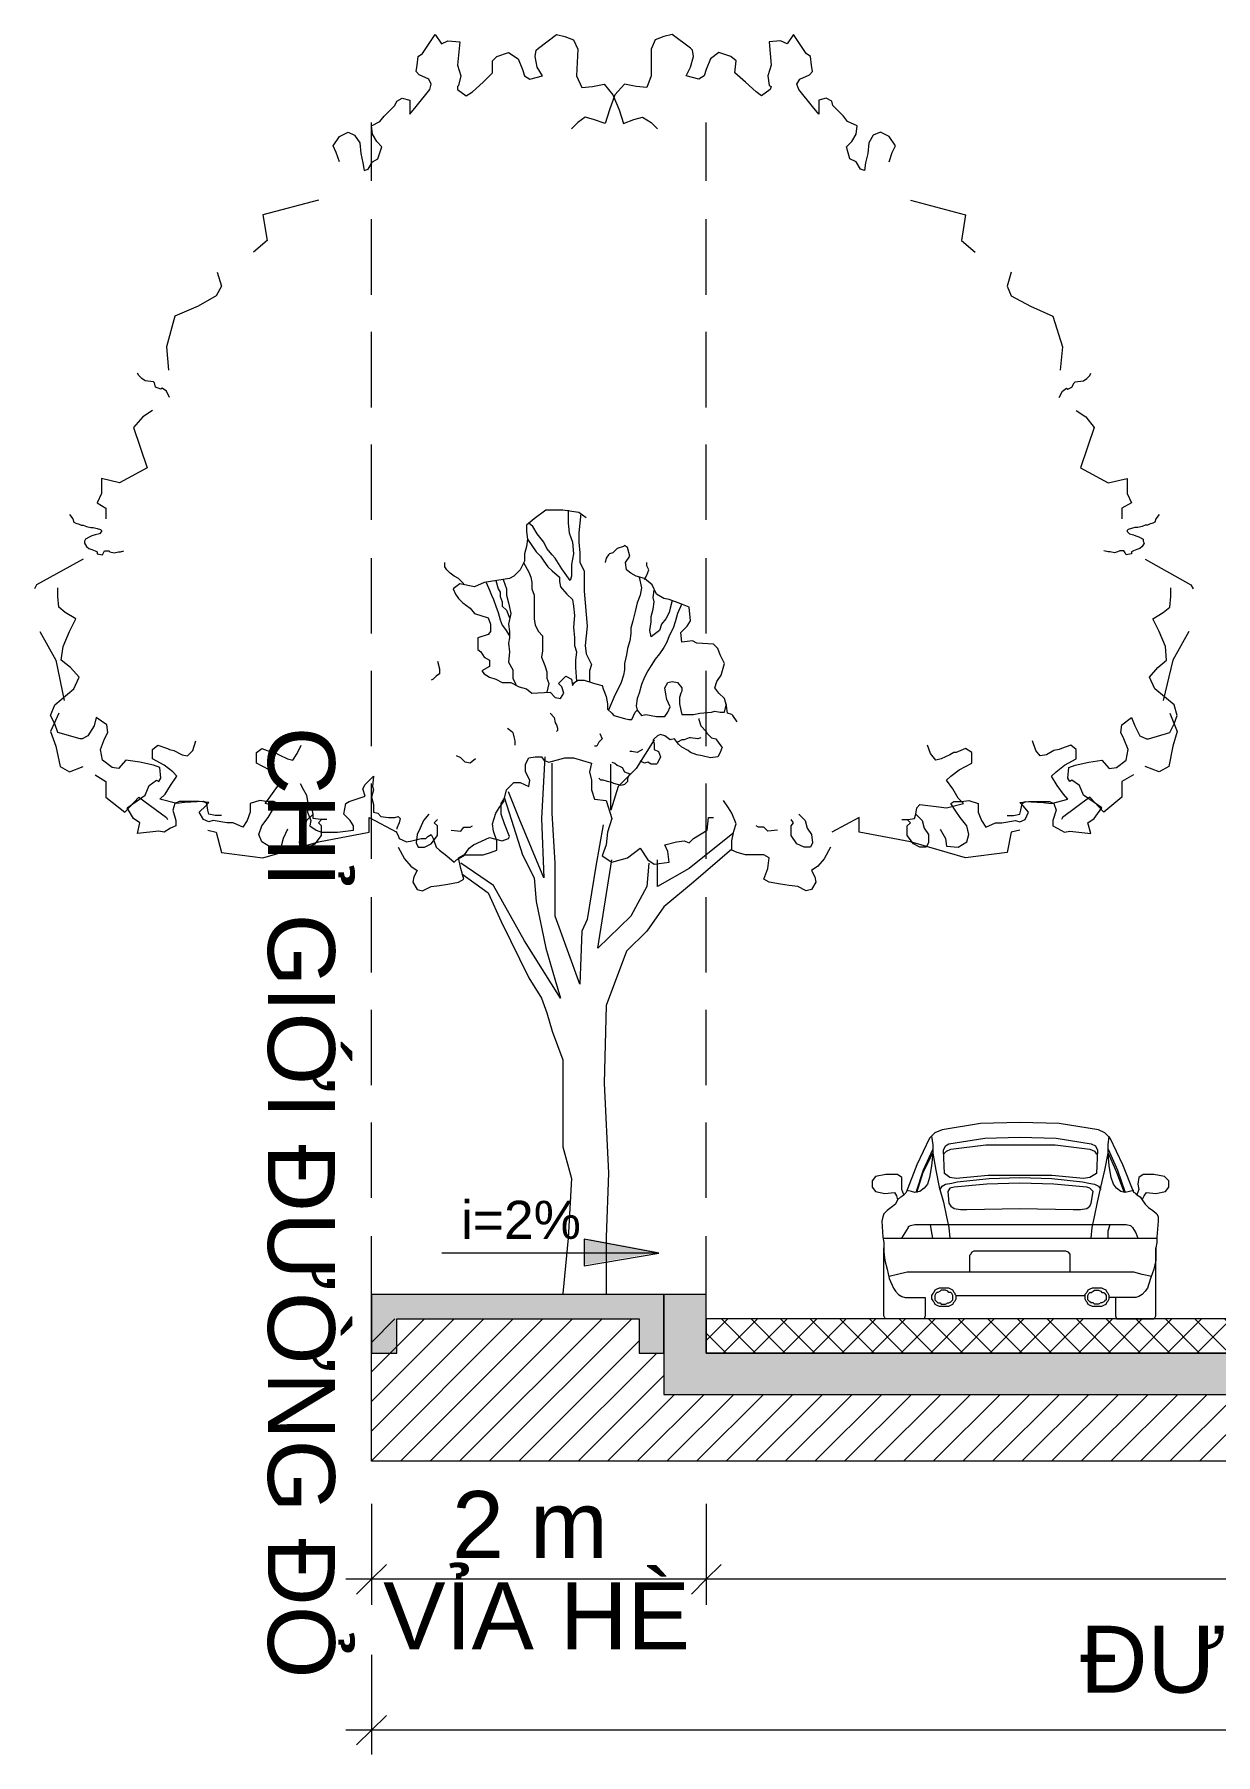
# Model space of a CAD drawing. Header units: millimetres. Extents: x 583747 to 596192, y 2304962 to 2309584.
# Drawn here: x 595630.21 to 595637.26, y 2307044.19 to 2307054.46 of the extents above; entities that cross this region are included whole.
import ezdxf

# ---------------------------------------------------------------- set-up
doc = ezdxf.new("R2010")
doc.units = ezdxf.units.MM
doc.layers.add('CPG_LU_VILLAS', color=7, linetype='Continuous', lineweight=5, true_color=0xff9d61)
doc.layers.add('PDF_Geometry', color=7, linetype='Continuous', true_color=0xeeefee)
doc.layers.add('PDF_Solid Fills', color=7, linetype='Continuous', true_color=0xffffff)
doc.layers.add('PDF_Text', color=7, linetype='Continuous')
doc.layers.add('xref.Luoi tang 1$0$KT-Kich thuoc', color=159, linetype='Continuous', lineweight=18)
doc.styles.add('PDF Arial', font='arial.ttf')

# ---------------------------------------------------------------- blocks, each defined once
blk = doc.blocks.new('1111111111111')
at = {"layer": 'PDF_Geometry', "color": 7, "lineweight": 9}
for points in [[(587221.034, 2313305.265), (587221.014, 2313305.322), (587220.995, 2313305.36), (587221.034, 2313305.417), (587221.084, 2313305.443), (587221.122, 2313305.424), (587221.154, 2313305.379), (587221.161, 2313305.316), (587221.173, 2313305.259), (587221.18, 2313305.214), (587221.205, 2313305.221), (587221.23, 2313305.265), (587221.262, 2313305.284), (587221.287, 2313305.354), (587221.256, 2313305.386), (587221.23, 2313305.43), (587221.224, 2313305.481), (587221.275, 2313305.506), (587221.3, 2313305.538), (587221.364, 2313305.602), (587221.376, 2313305.627), (587221.408, 2313305.646), (587221.453, 2313305.633), (587221.453, 2313305.583), (587221.453, 2313305.551), (587221.491, 2313305.595), (587221.573, 2313305.697), (587221.58, 2313305.729), (587221.567, 2313305.76), (587221.51, 2313305.786), (587221.491, 2313305.805), (587221.497, 2313305.843), (587221.503, 2313305.894), (587221.529, 2313305.913), (587221.605, 2313306.027), (587221.643, 2313305.97), (587221.681, 2313305.989), (587221.751, 2313305.983), (587221.738, 2313305.843), (587221.757, 2313305.779), (587221.745, 2313305.722), (587221.738, 2313305.716), (587221.738, 2313305.697), (587221.789, 2313305.659), (587221.827, 2313305.684), (587221.891, 2313305.741), (587221.948, 2313305.798), (587221.948, 2313305.868), (587221.973, 2313305.894), (587222.043, 2313305.919), (587222.1, 2313305.881), (587222.126, 2313305.817), (587222.138, 2313305.779), (587222.17, 2313305.76), (587222.246, 2313305.779), (587222.214, 2313305.83), (587222.202, 2313305.894), (587222.208, 2313305.932), (587222.221, 2313305.944), (587222.329, 2313306.027), (587222.38, 2313306.014), (587222.43, 2313305.995), (587222.456, 2313305.938), (587222.449, 2313305.779), (587222.481, 2313305.709), (587222.545, 2313305.716), (587222.614, 2313305.729), (587222.665, 2313305.665), (587222.703, 2313305.576), (587222.729, 2313305.494), (587222.792, 2313305.519), (587222.843, 2313305.532), (587222.894, 2313305.5), (587222.932, 2313305.462)], [(587224.316, 2313305.265), (587224.335, 2313305.322), (587224.354, 2313305.36), (587224.316, 2313305.417), (587224.265, 2313305.443), (587224.221, 2313305.424), (587224.195, 2313305.379), (587224.189, 2313305.316), (587224.176, 2313305.259), (587224.17, 2313305.214), (587224.145, 2313305.221), (587224.119, 2313305.265), (587224.081, 2313305.284), (587224.062, 2313305.354), (587224.094, 2313305.386), (587224.119, 2313305.43), (587224.126, 2313305.481), (587224.068, 2313305.506), (587224.043, 2313305.538), (587223.98, 2313305.602), (587223.973, 2313305.627), (587223.941, 2313305.646), (587223.897, 2313305.633), (587223.897, 2313305.583), (587223.897, 2313305.551), (587223.859, 2313305.595), (587223.776, 2313305.697), (587223.764, 2313305.729), (587223.783, 2313305.76), (587223.84, 2313305.786), (587223.859, 2313305.805), (587223.853, 2313305.843), (587223.846, 2313305.894), (587223.821, 2313305.913), (587223.745, 2313306.027), (587223.707, 2313305.97), (587223.668, 2313305.989), (587223.599, 2313305.983), (587223.611, 2313305.843), (587223.592, 2313305.779), (587223.599, 2313305.722), (587223.611, 2313305.716), (587223.605, 2313305.697), (587223.554, 2313305.659), (587223.522, 2313305.684), (587223.459, 2313305.741), (587223.395, 2313305.798), (587223.402, 2313305.868), (587223.37, 2313305.894), (587223.3, 2313305.919), (587223.249, 2313305.881), (587223.224, 2313305.817), (587223.211, 2313305.779), (587223.18, 2313305.76), (587223.103, 2313305.779), (587223.129, 2313305.83), (587223.148, 2313305.894), (587223.141, 2313305.932), (587223.129, 2313305.944), (587223.021, 2313306.027), (587222.97, 2313306.014), (587222.919, 2313305.995), (587222.894, 2313305.938), (587222.894, 2313305.779), (587222.868, 2313305.709), (587222.805, 2313305.716), (587222.735, 2313305.729), (587222.678, 2313305.665), (587222.646, 2313305.576), (587222.621, 2313305.494), (587222.551, 2313305.519), (587222.5, 2313305.532), (587222.456, 2313305.5), (587222.418, 2313305.462)], [(587220.907, 2313305.036), (587220.576, 2313304.948), (587220.602, 2313304.795), (587220.519, 2313304.725)], [(587224.443, 2313305.036), (587224.773, 2313304.948), (587224.748, 2313304.795), (587224.83, 2313304.725)], [(587220.303, 2313304.605), (587220.329, 2313304.522), (587220.297, 2313304.465), (587220.189, 2313304.402), (587220.049, 2313304.344), (587219.999, 2313304.16), (587220.011, 2313304.021)], [(587225.046, 2313304.605), (587225.021, 2313304.522), (587225.046, 2313304.465), (587225.161, 2313304.402), (587225.294, 2313304.344), (587225.351, 2313304.16), (587225.338, 2313304.021)], [(587220.018, 2313303.856), (587219.999, 2313303.894), (587219.973, 2313303.913), (587219.967, 2313303.906), (587219.935, 2313303.919), (587219.929, 2313303.944), (587219.922, 2313303.951), (587219.872, 2313303.957), (587219.853, 2313303.97), (587219.84, 2313303.983), (587219.834, 2313303.989), (587219.827, 2313304.002)], [(587225.332, 2313303.856), (587225.351, 2313303.894), (587225.376, 2313303.913), (587225.383, 2313303.906), (587225.408, 2313303.919), (587225.421, 2313303.944), (587225.427, 2313303.951), (587225.478, 2313303.957), (587225.497, 2313303.97), (587225.51, 2313303.983), (587225.516, 2313303.989), (587225.522, 2313304.002)], [(587219.916, 2313303.779), (587219.859, 2313303.741), (587219.802, 2313303.678), (587219.884, 2313303.436), (587219.719, 2313303.348), (587219.611, 2313303.373), (587219.611, 2313303.284), (587219.586, 2313303.227), (587219.637, 2313303.195), (587219.637, 2313303.132)], [(587225.434, 2313303.779), (587225.491, 2313303.741), (587225.541, 2313303.678), (587225.459, 2313303.436), (587225.624, 2313303.348), (587225.738, 2313303.373), (587225.738, 2313303.284), (587225.764, 2313303.227), (587225.707, 2313303.195), (587225.707, 2313303.132)], [(587222.507, 2313303.138), (587222.462, 2313303.17), (587222.367, 2313303.183), (587222.265, 2313303.183), (587222.195, 2313303.132), (587222.151, 2313303.094), (587222.151, 2313303.056), (587222.157, 2313303.011), (587222.151, 2313302.967), (587222.138, 2313302.922), (587222.138, 2313302.878), (587222.113, 2313302.827), (587222.075, 2313302.789), (587222.049, 2313302.776), (587221.897, 2313302.751), (587221.84, 2313302.725), (587221.751, 2313302.744), (587221.713, 2313302.713), (587221.726, 2313302.681), (587221.745, 2313302.656), (587221.77, 2313302.63), (587221.814, 2313302.598), (587221.84, 2313302.567), (587221.922, 2313302.541), (587221.935, 2313302.503), (587221.935, 2313302.459), (587221.922, 2313302.44), (587221.859, 2313302.421), (587221.859, 2313302.389), (587221.859, 2313302.351), (587221.878, 2313302.338), (587221.897, 2313302.306), (587221.929, 2313302.287), (587221.929, 2313302.249), (587221.884, 2313302.224), (587221.897, 2313302.205), (587221.929, 2313302.186), (587221.967, 2313302.173), (587222.005, 2313302.154), (587222.056, 2313302.154), (587222.107, 2313302.129), (587222.151, 2313302.116), (587222.183, 2313302.09), (587222.291, 2313302.097), (587222.322, 2313302.065), (587222.354, 2313302.059), (587222.373, 2313302.09), (587222.361, 2313302.129), (587222.341, 2313302.148), (587222.386, 2313302.192), (587222.418, 2313302.173), (587222.424, 2313302.135), (587222.437, 2313302.154), (587222.456, 2313302.167), (587222.494, 2313302.167), (587222.538, 2313302.154), (587222.557, 2313302.148), (587222.602, 2313302.135), (587222.608, 2313302.116), (587222.627, 2313302.071), (587222.634, 2313302.027), (587222.634, 2313301.995), (587222.659, 2313301.97), (587222.672, 2313301.957), (587222.735, 2313301.938), (587222.761, 2313301.932), (587222.78, 2313301.932), (587222.799, 2313301.976), (587222.811, 2313301.989), (587222.837, 2313301.957), (587222.862, 2313301.963), (587222.926, 2313301.951), (587222.951, 2313301.951), (587222.976, 2313301.951), (587222.995, 2313301.976), (587223.008, 2313302.008), (587222.989, 2313302.052), (587222.983, 2313302.084), (587222.976, 2313302.122), (587222.995, 2313302.154), (587223.021, 2313302.16), (587223.053, 2313302.154), (587223.078, 2313302.122), (587223.078, 2313302.103), (587223.072, 2313302.09), (587223.065, 2313302.065), (587223.065, 2313302.059), (587223.065, 2313302.027), (587223.072, 2313301.989), (587223.078, 2313301.963), (587223.116, 2313301.963), (587223.148, 2313301.963), (587223.186, 2313301.97), (587223.256, 2313301.976), (587223.275, 2313301.983), (587223.307, 2313301.976), (587223.332, 2313301.976), (587223.345, 2313302.027)], [(587222.399, 2313303.183), (587222.399, 2313303.106), (587222.405, 2313303.049), (587222.424, 2313302.992), (587222.43, 2313302.922), (587222.418, 2313302.859), (587222.418, 2313302.789), (587222.411, 2313302.763), (587222.361, 2313302.833), (587222.322, 2313302.897), (587222.303, 2313302.916), (587222.272, 2313302.954), (587222.253, 2313302.992), (587222.214, 2313303.043), (587222.189, 2313303.087), (587222.164, 2313303.106)], [(587219.421, 2313303.157), (587219.44, 2313303.132), (587219.446, 2313303.113), (587219.459, 2313303.106), (587219.478, 2313303.1), (587219.491, 2313303.094), (587219.503, 2313303.094), (587219.522, 2313303.087), (587219.548, 2313303.081), (587219.561, 2313303.081), (587219.586, 2313303.075), (587219.605, 2313303.068), (587219.611, 2313303.062), (587219.611, 2313303.056), (587219.599, 2313303.043), (587219.573, 2313303.036), (587219.554, 2313303.03), (587219.541, 2313303.024), (587219.516, 2313303.011), (587219.51, 2313302.998), (587219.51, 2313302.986), (587219.522, 2313302.967), (587219.535, 2313302.954), (587219.554, 2313302.948), (587219.573, 2313302.941), (587219.586, 2313302.935), (587219.586, 2313302.922), (587219.618, 2313302.916), (587219.624, 2313302.929), (587219.63, 2313302.941), (587219.656, 2313302.941), (587219.662, 2313302.935), (587219.687, 2313302.929), (587219.713, 2313302.935), (587219.726, 2313302.935), (587219.745, 2313302.941)], [(587222.475, 2313303.163), (587222.462, 2313303.049), (587222.462, 2313302.992), (587222.468, 2313302.929), (587222.468, 2313302.871), (587222.494, 2313302.821), (587222.494, 2313302.77), (587222.494, 2313302.7), (587222.5, 2313302.63), (587222.507, 2313302.56), (587222.513, 2313302.49), (587222.507, 2313302.433), (587222.5, 2313302.376), (587222.507, 2313302.325), (587222.538, 2313302.262), (587222.526, 2313302.224), (587222.526, 2313302.186), (587222.526, 2313302.16)], [(587225.929, 2313303.157), (587225.91, 2313303.132), (587225.903, 2313303.113), (587225.891, 2313303.106), (587225.872, 2313303.1), (587225.859, 2313303.094), (587225.846, 2313303.094), (587225.827, 2313303.087), (587225.802, 2313303.081), (587225.783, 2313303.081), (587225.764, 2313303.075), (587225.745, 2313303.068), (587225.738, 2313303.062), (587225.738, 2313303.056), (587225.751, 2313303.043), (587225.776, 2313303.036), (587225.789, 2313303.03), (587225.808, 2313303.024), (587225.834, 2313303.011), (587225.834, 2313302.998), (587225.84, 2313302.986), (587225.827, 2313302.967), (587225.814, 2313302.954), (587225.795, 2313302.948), (587225.776, 2313302.941), (587225.764, 2313302.935), (587225.764, 2313302.922), (587225.732, 2313302.916), (587225.726, 2313302.929), (587225.719, 2313302.941), (587225.694, 2313302.941), (587225.681, 2313302.935), (587225.662, 2313302.929), (587225.637, 2313302.935), (587225.624, 2313302.935), (587225.599, 2313302.941)], [(587222.157, 2313303.011), (587222.183, 2313302.973), (587222.208, 2313302.935), (587222.234, 2313302.909), (587222.253, 2313302.878), (587222.278, 2313302.846), (587222.303, 2313302.821), (587222.348, 2313302.783), (587222.348, 2313302.757), (587222.354, 2313302.725), (587222.392, 2313302.681), (587222.424, 2313302.649), (587222.43, 2313302.611), (587222.437, 2313302.554), (587222.43, 2313302.484), (587222.437, 2313302.421), (587222.437, 2313302.376), (587222.449, 2313302.338), (587222.443, 2313302.287), (587222.443, 2313302.243), (587222.449, 2313302.16)], [(587223.408, 2313301.919), (587223.383, 2313301.957), (587223.376, 2313301.963), (587223.351, 2313301.97), (587223.345, 2313302.014), (587223.332, 2313302.059), (587223.3, 2313302.09), (587223.275, 2313302.122), (587223.287, 2313302.16), (587223.313, 2313302.198), (587223.332, 2313302.268), (587223.307, 2313302.319), (587223.294, 2313302.357), (587223.268, 2313302.383), (587223.167, 2313302.389), (587223.141, 2313302.402), (587223.078, 2313302.395), (587223.072, 2313302.452), (587223.11, 2313302.49), (587223.129, 2313302.522), (587223.122, 2313302.605), (587223.072, 2313302.624), (587223.002, 2313302.649), (587222.97, 2313302.656), (587222.926, 2313302.681), (587222.9, 2313302.738), (587222.856, 2313302.776), (587222.805, 2313302.789), (587222.773, 2313302.808), (587222.748, 2313302.827), (587222.741, 2313302.871), (587222.767, 2313302.909), (587222.754, 2313302.96), (587222.735, 2313302.973), (587222.729, 2313302.967), (587222.691, 2313302.954), (587222.665, 2313302.929), (587222.646, 2313302.922), (587222.64, 2313302.916), (587222.627, 2313302.897), (587222.621, 2313302.871)], [(587219.503, 2313302.89), (587219.224, 2313302.738), (587219.211, 2313302.713)], [(587221.776, 2313302.744), (587221.745, 2313302.776), (587221.719, 2313302.789), (587221.694, 2313302.808), (587221.675, 2313302.827), (587221.662, 2313302.846), (587221.662, 2313302.859), (587221.662, 2313302.871)], [(587222.132, 2313302.871), (587222.164, 2313302.814), (587222.176, 2313302.783), (587222.183, 2313302.751), (587222.183, 2313302.713), (587222.195, 2313302.675), (587222.195, 2313302.636), (587222.195, 2313302.605), (587222.195, 2313302.567), (587222.195, 2313302.535), (587222.202, 2313302.497), (587222.221, 2313302.459), (587222.246, 2313302.433), (587222.246, 2313302.395), (587222.246, 2313302.344), (587222.24, 2313302.306), (587222.259, 2313302.256), (587222.272, 2313302.217), (587222.272, 2313302.179), (587222.284, 2313302.148), (587222.272, 2313302.097)], [(587222.856, 2313302.77), (587222.868, 2313302.795), (587222.881, 2313302.827), (587222.868, 2313302.852), (587222.868, 2313302.871)], [(587225.846, 2313302.89), (587226.119, 2313302.738), (587226.132, 2313302.713)], [(587221.967, 2313302.763), (587221.98, 2313302.713), (587221.992, 2313302.694), (587221.992, 2313302.668), (587222.005, 2313302.636), (587222.005, 2313302.611), (587222.03, 2313302.586), (587222.049, 2313302.541)], [(587222.011, 2313302.77), (587222.03, 2313302.713), (587222.03, 2313302.675), (587222.043, 2313302.63), (587222.056, 2313302.567), (587222.043, 2313302.503), (587222.049, 2313302.459), (587222.049, 2313302.421), (587222.043, 2313302.389), (587222.049, 2313302.338), (587222.043, 2313302.275), (587222.068, 2313302.23), (587222.068, 2313302.179), (587222.087, 2313302.141)], [(587222.824, 2313302.783), (587222.837, 2313302.719), (587222.83, 2313302.675), (587222.811, 2313302.63), (587222.799, 2313302.579), (587222.786, 2313302.522), (587222.773, 2313302.478), (587222.773, 2313302.446), (587222.767, 2313302.402), (587222.754, 2313302.357), (587222.748, 2313302.319), (587222.735, 2313302.268), (587222.735, 2313302.23), (587222.729, 2313302.198), (587222.716, 2313302.154), (587222.697, 2313302.116), (587222.678, 2313302.078), (587222.64, 2313301.989)], [(587220.722, 2313301.278), (587220.697, 2313301.221), (587220.684, 2313301.176), (587220.621, 2313301.17), (587220.57, 2313301.202), (587220.551, 2313301.246), (587220.57, 2313301.297), (587220.608, 2313301.348), (587220.634, 2313301.392), (587220.665, 2313301.43), (587220.64, 2313301.443), (587220.595, 2313301.443), (587220.557, 2313301.449), (587220.5, 2313301.43), (587220.5, 2313301.379), (587220.481, 2313301.329), (587220.456, 2313301.29), (587220.399, 2313301.316), (587220.361, 2313301.316), (587220.278, 2313301.329), (587220.253, 2313301.322), (587220.221, 2313301.335), (587220.195, 2313301.379), (587220.234, 2313301.417), (587220.253, 2313301.436), (587220.195, 2313301.443), (587220.075, 2313301.443), (587220.049, 2313301.43), (587220.037, 2313301.392), (587220.056, 2313301.329), (587220.056, 2313301.297), (587220.024, 2313301.284), (587219.986, 2313301.259), (587219.954, 2313301.265), (587219.827, 2313301.252), (587219.84, 2313301.316), (587219.802, 2313301.341), (587219.764, 2313301.405), (587219.872, 2313301.481), (587219.897, 2313301.538), (587219.941, 2313301.57), (587219.954, 2313301.563), (587219.967, 2313301.583), (587219.961, 2313301.646), (587219.922, 2313301.659), (587219.84, 2313301.678), (587219.757, 2313301.69), (587219.713, 2313301.64), (587219.675, 2313301.646), (587219.618, 2313301.69), (587219.605, 2313301.754), (587219.63, 2313301.817), (587219.649, 2313301.856), (587219.643, 2313301.9), (587219.58, 2313301.944), (587219.567, 2313301.894), (587219.529, 2313301.836), (587219.497, 2313301.817), (587219.484, 2313301.817), (587219.351, 2313301.856), (587219.332, 2313301.906), (587219.307, 2313301.957), (587219.332, 2313302.021), (587219.446, 2313302.116), (587219.478, 2313302.186), (587219.427, 2313302.243), (587219.37, 2313302.287), (587219.383, 2313302.37), (587219.421, 2313302.459), (587219.459, 2313302.535), (587219.395, 2313302.573), (587219.357, 2313302.605), (587219.351, 2313302.668), (587219.351, 2313302.719)], [(587221.91, 2313302.751), (587221.929, 2313302.706), (587221.941, 2313302.675), (587221.954, 2313302.649), (587221.967, 2313302.611), (587221.98, 2313302.573), (587221.992, 2313302.529), (587222.005, 2313302.497), (587222.024, 2313302.471), (587222.049, 2313302.433)], [(587223.021, 2313302.643), (587223.008, 2313302.598), (587223.002, 2313302.573), (587222.983, 2313302.535), (587222.957, 2313302.503), (587222.945, 2313302.465), (587222.913, 2313302.44), (587222.894, 2313302.427), (587222.887, 2313302.465), (587222.894, 2313302.516), (587222.894, 2313302.548), (587222.907, 2313302.592), (587222.913, 2313302.636), (587222.907, 2313302.662), (587222.913, 2313302.706)], [(587224.621, 2313301.278), (587224.653, 2313301.221), (587224.659, 2313301.176), (587224.729, 2313301.17), (587224.78, 2313301.202), (587224.792, 2313301.246), (587224.78, 2313301.297), (587224.741, 2313301.348), (587224.71, 2313301.392), (587224.684, 2313301.43), (587224.703, 2313301.443), (587224.748, 2313301.443), (587224.792, 2313301.449), (587224.849, 2313301.43), (587224.849, 2313301.379), (587224.868, 2313301.329), (587224.894, 2313301.29), (587224.951, 2313301.316), (587224.989, 2313301.316), (587225.072, 2313301.329), (587225.097, 2313301.322), (587225.129, 2313301.335), (587225.148, 2313301.379), (587225.116, 2313301.417), (587225.097, 2313301.436), (587225.148, 2313301.443), (587225.275, 2313301.443), (587225.3, 2313301.43), (587225.313, 2313301.392), (587225.294, 2313301.329), (587225.294, 2313301.297), (587225.319, 2313301.284), (587225.364, 2313301.259), (587225.395, 2313301.265), (587225.522, 2313301.252), (587225.503, 2313301.316), (587225.541, 2313301.341), (587225.586, 2313301.405), (587225.478, 2313301.481), (587225.453, 2313301.538), (587225.408, 2313301.57), (587225.395, 2313301.563), (587225.383, 2313301.583), (587225.389, 2313301.646), (587225.427, 2313301.659), (587225.51, 2313301.678), (587225.586, 2313301.69), (587225.63, 2313301.64), (587225.675, 2313301.646), (587225.732, 2313301.69), (587225.745, 2313301.754), (587225.719, 2313301.817), (587225.7, 2313301.856), (587225.707, 2313301.9), (587225.764, 2313301.944), (587225.783, 2313301.894), (587225.814, 2313301.836), (587225.853, 2313301.817), (587225.865, 2313301.817), (587225.992, 2313301.856), (587226.018, 2313301.906), (587226.037, 2313301.957), (587226.018, 2313302.021), (587225.903, 2313302.116), (587225.872, 2313302.186), (587225.922, 2313302.243), (587225.973, 2313302.287), (587225.967, 2313302.37), (587225.929, 2313302.459), (587225.891, 2313302.535), (587225.954, 2313302.573), (587225.992, 2313302.605), (587225.999, 2313302.668), (587225.999, 2313302.719)], [(587223.078, 2313302.624), (587223.053, 2313302.567), (587223.04, 2313302.522), (587223.027, 2313302.478), (587223.002, 2313302.433), (587222.989, 2313302.395), (587222.97, 2313302.363), (587222.945, 2313302.325), (587222.919, 2313302.294), (587222.894, 2313302.256), (587222.875, 2313302.224), (587222.856, 2313302.186), (587222.837, 2313302.141), (587222.824, 2313302.09), (587222.811, 2313302.059), (587222.805, 2313302.014), (587222.811, 2313301.989)], [(587219.243, 2313302.459), (587219.338, 2313302.287), (587219.389, 2313302.046)], [(587226.107, 2313302.459), (587226.011, 2313302.287), (587225.954, 2313302.046)], [(587221.618, 2313302.281), (587221.63, 2313302.236), (587221.63, 2313302.205), (587221.611, 2313302.192), (587221.592, 2313302.173), (587221.58, 2313302.167)], [(587219.357, 2313301.97), (587219.307, 2313301.862), (587219.338, 2313301.773), (587219.364, 2313301.652), (587219.421, 2313301.621), (587219.503, 2313301.652)], [(587222.291, 2313301.97), (587222.316, 2313301.944), (587222.322, 2313301.913), (587222.329, 2313301.9), (587222.335, 2313301.881), (587222.335, 2313301.868), (587222.329, 2313301.862)], [(587223.18, 2313301.938), (587223.18, 2313301.932), (587223.192, 2313301.894), (587223.224, 2313301.862), (587223.23, 2313301.849), (587223.256, 2313301.824), (587223.281, 2313301.817), (587223.3, 2313301.792), (587223.313, 2313301.773), (587223.319, 2313301.767), (587223.307, 2313301.735), (587223.294, 2313301.709), (587223.249, 2313301.703), (587223.199, 2313301.716), (587223.167, 2313301.722), (587223.129, 2313301.735), (587223.116, 2313301.748), (587223.078, 2313301.767), (587223.059, 2313301.786), (587223.034, 2313301.817), (587223.008, 2313301.811), (587222.976, 2313301.836), (587222.951, 2313301.843), (587222.932, 2313301.836), (587222.913, 2313301.817), (587222.907, 2313301.811), (587222.913, 2313301.786), (587222.913, 2313301.779), (587222.913, 2313301.754), (587222.938, 2313301.741), (587222.951, 2313301.709), (587222.932, 2313301.671), (587222.926, 2313301.665), (587222.919, 2313301.665), (587222.894, 2313301.665), (587222.875, 2313301.678), (587222.856, 2313301.671), (587222.843, 2313301.678), (587222.83, 2313301.684)], [(587225.992, 2313301.97), (587226.037, 2313301.862), (587226.011, 2313301.773), (587225.986, 2313301.652), (587225.929, 2313301.621), (587225.846, 2313301.652)], [(587222.037, 2313301.881), (587222.062, 2313301.862), (587222.068, 2313301.856), (587222.075, 2313301.83), (587222.081, 2313301.805), (587222.081, 2313301.779)], [(587222.589, 2313301.849), (587222.602, 2313301.817), (587222.583, 2313301.798), (587222.57, 2313301.773), (587222.557, 2313301.773)], [(587222.976, 2313301.836), (587222.976, 2313301.836)], [(587220.329, 2313301.36), (587220.291, 2313301.36), (587220.253, 2313301.367), (587220.246, 2313301.392), (587220.24, 2313301.43), (587220.221, 2313301.443), (587220.107, 2313301.436), (587220.062, 2313301.43), (587219.961, 2313301.456), (587219.992, 2313301.487), (587220.024, 2313301.538), (587220.062, 2313301.595), (587220.037, 2313301.621), (587219.986, 2313301.659), (587219.916, 2313301.697), (587219.916, 2313301.754), (587219.948, 2313301.779), (587220.005, 2313301.76), (587220.018, 2313301.754), (587220.043, 2313301.748), (587220.094, 2313301.722), (587220.126, 2313301.716), (587220.157, 2313301.748), (587220.176, 2313301.805)], [(587220.875, 2313301.367), (587220.868, 2313301.405), (587220.843, 2313301.424), (587220.735, 2313301.411), (587220.691, 2313301.405), (587220.589, 2313301.43), (587220.614, 2313301.462), (587220.653, 2313301.519), (587220.691, 2313301.57), (587220.665, 2313301.595), (587220.614, 2313301.633), (587220.538, 2313301.671), (587220.538, 2313301.735), (587220.57, 2313301.76), (587220.634, 2313301.735), (587220.646, 2313301.735), (587220.672, 2313301.722), (587220.722, 2313301.697), (587220.754, 2313301.69), (587220.78, 2313301.729), (587220.805, 2313301.779)], [(587222.913, 2313301.811), (587222.805, 2313301.64), (587222.697, 2313301.532), (587222.653, 2313301.392), (587222.653, 2313301.602), (587222.653, 2313301.665)], [(587222.843, 2313301.754), (587222.811, 2313301.735), (587222.78, 2313301.741), (587222.767, 2313301.741)], [(587223.192, 2313301.824), (587223.173, 2313301.817), (587223.129, 2313301.824), (587223.122, 2313301.824), (587223.091, 2313301.811), (587223.078, 2313301.811), (587223.053, 2313301.798)], [(587224.392, 2313301.335), (587224.43, 2313301.335), (587224.468, 2313301.341), (587224.475, 2313301.367), (587224.481, 2313301.405), (587224.5, 2313301.424), (587224.614, 2313301.411), (587224.659, 2313301.405), (587224.761, 2313301.43), (587224.729, 2313301.462), (587224.697, 2313301.519), (587224.659, 2313301.57), (587224.684, 2313301.595), (587224.735, 2313301.633), (587224.811, 2313301.671), (587224.811, 2313301.735), (587224.773, 2313301.76), (587224.716, 2313301.735), (587224.703, 2313301.735), (587224.678, 2313301.722), (587224.627, 2313301.697), (587224.595, 2313301.69), (587224.564, 2313301.729), (587224.545, 2313301.779)], [(587225.021, 2313301.36), (587225.059, 2313301.36), (587225.097, 2313301.367), (587225.103, 2313301.392), (587225.11, 2313301.43), (587225.129, 2313301.443), (587225.237, 2313301.436), (587225.287, 2313301.43), (587225.383, 2313301.456), (587225.357, 2313301.487), (587225.319, 2313301.538), (587225.287, 2313301.595), (587225.313, 2313301.621), (587225.364, 2313301.659), (587225.434, 2313301.697), (587225.434, 2313301.754), (587225.402, 2313301.779), (587225.345, 2313301.76), (587225.332, 2313301.754), (587225.3, 2313301.748), (587225.256, 2313301.722), (587225.218, 2313301.716), (587225.192, 2313301.748), (587225.173, 2313301.805)], [(587221.37, 2313301.265), (587221.383, 2313301.24), (587221.389, 2313301.221), (587221.434, 2313301.202), (587221.465, 2313301.208), (587221.522, 2313301.221), (587221.548, 2313301.221), (587221.561, 2313301.233), (587221.58, 2313301.246), (587221.592, 2313301.221), (587221.611, 2313301.17), (587221.63, 2313301.151), (587221.675, 2313301.119), (587221.719, 2313301.081), (587221.732, 2313301.094), (587221.776, 2313301.119), (587221.808, 2313301.163), (587221.834, 2313301.183), (587221.929, 2313301.227), (587222.005, 2313301.208), (587222.043, 2313301.221), (587222.049, 2313301.233), (587222.018, 2313301.309), (587221.999, 2313301.367), (587221.999, 2313301.43), (587222.018, 2313301.462), (587222.03, 2313301.513), (587222.075, 2313301.557), (587222.113, 2313301.557), (587222.164, 2313301.532), (587222.17, 2313301.57), (587222.145, 2313301.621), (587222.145, 2313301.665), (587222.164, 2313301.703), (587222.202, 2313301.709), (587222.24, 2313301.709), (587222.253, 2313301.69), (587222.284, 2313301.678), (587222.38, 2313301.703), (587222.43, 2313301.703), (587222.538, 2313301.671), (587222.526, 2313301.621), (587222.538, 2313301.57), (587222.538, 2313301.513), (587222.557, 2313301.456), (587222.627, 2313301.449), (587222.659, 2313301.341), (587222.634, 2313301.259), (587222.627, 2313301.183), (587222.602, 2313301.119), (587222.659, 2313301.081), (587222.754, 2313301.106), (587222.83, 2313301.163), (587222.875, 2313301.094), (587222.913, 2313301.068), (587223.002, 2313301.081), (587222.995, 2313301.144), (587222.976, 2313301.183), (587223.046, 2313301.202), (587223.091, 2313301.208), (587223.122, 2313301.195), (587223.148, 2313301.221), (587223.23, 2313301.271), (587223.237, 2313301.348), (587223.268, 2313301.348)], [(587221.846, 2313301.697), (587221.814, 2313301.671), (587221.783, 2313301.678), (587221.757, 2313301.703), (587221.732, 2313301.716)], [(587222.259, 2313301.709), (587222.24, 2313301.341), (587222.253, 2313300.986), (587222.107, 2313301.341), (587222.043, 2313301.5)], [(587222.608, 2313301.303), (587222.564, 2313301.056), (587222.513, 2313300.738), (587222.481, 2313300.668), (587222.468, 2313300.351), (587222.322, 2313300.757), (587222.322, 2313301.075), (587222.303, 2313301.373), (587222.303, 2313301.671)], [(587222.659, 2313301.678), (587222.678, 2313301.671), (587222.691, 2313301.659), (587222.71, 2313301.652), (587222.722, 2313301.646), (587222.735, 2313301.621), (587222.767, 2313301.608), (587222.754, 2313301.583), (587222.754, 2313301.563), (587222.735, 2313301.544), (587222.716, 2313301.538), (587222.672, 2313301.551), (587222.659, 2313301.557), (587222.634, 2313301.563), (587222.608, 2313301.57), (587222.595, 2313301.57), (587222.589, 2313301.576), (587222.583, 2313301.583)], [(587219.573, 2313301.602), (587219.637, 2313301.563), (587219.637, 2313301.468), (587219.751, 2313301.379), (587219.834, 2313301.468), (587219.999, 2313301.348), (587220.005, 2313301.335)], [(587220.799, 2313301.551), (587220.818, 2313301.513), (587220.837, 2313301.481), (587220.843, 2313301.443), (587220.843, 2313301.424), (587220.843, 2313301.379), (587220.862, 2313301.329), (587220.856, 2313301.297), (587220.894, 2313301.271), (587220.926, 2313301.259), (587220.97, 2313301.259), (587221.021, 2313301.259), (587221.116, 2313301.271), (587221.116, 2313301.297), (587221.097, 2313301.329), (587221.059, 2313301.367), (587221.065, 2313301.398), (587221.072, 2313301.43), (587221.091, 2313301.443), (587221.186, 2313301.475), (587221.173, 2313301.519), (587221.186, 2313301.544), (587221.237, 2313301.595), (587221.23, 2313301.532), (587221.237, 2313301.513), (587221.224, 2313301.468), (587221.237, 2313301.424), (587221.237, 2313301.379), (587221.262, 2313301.373), (587221.281, 2313301.354), (587221.326, 2313301.348), (587221.364, 2313301.348), (587221.383, 2313301.354), (587221.395, 2313301.341), (587221.389, 2313301.316), (587221.376, 2313301.284), (587221.376, 2313301.278)], [(587225.776, 2313301.602), (587225.707, 2313301.563), (587225.707, 2313301.468), (587225.599, 2313301.379), (587225.516, 2313301.468), (587225.351, 2313301.348), (587225.345, 2313301.335)], [(587221.383, 2313301.17), (587221.421, 2313301.1), (587221.459, 2313301.056), (587221.497, 2313301.03), (587221.478, 2313300.992), (587221.472, 2313300.96), (587221.497, 2313300.916), (587221.529, 2313300.909), (587221.58, 2313300.935), (587221.63, 2313300.941), (587221.681, 2313300.948), (587221.745, 2313300.96), (587221.776, 2313300.979), (587221.757, 2313301.043), (587221.745, 2313301.106), (587221.776, 2313301.125), (587221.84, 2313301.125), (587221.891, 2313301.125), (587221.935, 2313301.138), (587221.973, 2313301.151), (587221.973, 2313301.208), (587221.954, 2313301.265), (587221.948, 2313301.309), (587221.967, 2313301.373), (587221.986, 2313301.405), (587222.018, 2313301.449)], [(587222.018, 2313301.462), (587222.126, 2313301.125), (587222.195, 2313300.986), (587222.208, 2313300.846), (587222.265, 2313300.567), (587222.322, 2313300.376), (587222.354, 2313300.268), (587222.138, 2313300.611), (587221.954, 2313300.941), (587221.757, 2313301.075)], [(587223.967, 2313301.17), (587223.929, 2313301.1), (587223.891, 2313301.056), (587223.853, 2313301.03), (587223.872, 2313300.992), (587223.878, 2313300.96), (587223.853, 2313300.916), (587223.821, 2313300.909), (587223.77, 2313300.935), (587223.719, 2313300.941), (587223.668, 2313300.948), (587223.599, 2313300.96), (587223.567, 2313300.979), (587223.592, 2313301.043), (587223.599, 2313301.106), (587223.567, 2313301.125), (587223.51, 2313301.125), (587223.459, 2313301.125), (587223.408, 2313301.138), (587223.376, 2313301.151), (587223.376, 2313301.208), (587223.389, 2313301.265), (587223.402, 2313301.309), (587223.376, 2313301.373), (587223.357, 2313301.405), (587223.326, 2313301.449)], [(587220.246, 2313301.271), (587220.297, 2313301.259), (587220.329, 2313301.138), (587220.576, 2313301.106), (587220.907, 2313301.202), (587221.211, 2313301.259), (587221.211, 2313301.348), (587221.376, 2313301.259)], [(587220.957, 2313301.335), (587220.919, 2313301.335), (587220.875, 2313301.341), (587220.875, 2313301.367), (587220.837, 2313301.329), (587220.824, 2313301.284), (587220.799, 2313301.246), (587220.792, 2313301.195), (587220.811, 2313301.17), (587220.843, 2313301.17), (587220.887, 2313301.189), (587220.926, 2313301.24), (587220.926, 2313301.297), (587220.907, 2313301.316), (587220.926, 2313301.335)], [(587221.567, 2313301.367), (587221.535, 2313301.329), (587221.516, 2313301.284), (587221.497, 2313301.246), (587221.491, 2313301.195), (587221.503, 2313301.17), (587221.541, 2313301.17), (587221.58, 2313301.189), (587221.618, 2313301.24), (587221.618, 2313301.297), (587221.599, 2313301.316), (587221.618, 2313301.335)], [(587223.776, 2313301.367), (587223.814, 2313301.329), (587223.827, 2313301.284), (587223.853, 2313301.246), (587223.859, 2313301.195), (587223.846, 2313301.17), (587223.808, 2313301.17), (587223.764, 2313301.189), (587223.732, 2313301.24), (587223.732, 2313301.297), (587223.745, 2313301.316), (587223.732, 2313301.335)], [(587225.097, 2313301.271), (587225.046, 2313301.259), (587225.021, 2313301.138), (587224.773, 2313301.106), (587224.443, 2313301.202), (587224.138, 2313301.259), (587224.138, 2313301.348), (587223.973, 2313301.259)], [(587224.475, 2313301.367), (587224.513, 2313301.329), (587224.526, 2313301.284), (587224.551, 2313301.246), (587224.551, 2313301.195), (587224.538, 2313301.17), (587224.5, 2313301.17), (587224.462, 2313301.189), (587224.424, 2313301.24), (587224.424, 2313301.297), (587224.443, 2313301.316), (587224.424, 2313301.335)], [(587221.7, 2313301.271), (587221.757, 2313301.265), (587221.776, 2313301.29), (587221.808, 2313301.29), (587221.814, 2313301.29), (587221.827, 2313301.297)], [(587223.383, 2313301.252), (587223.122, 2313301.043), (587222.932, 2313300.935), (587222.932, 2313301.094)], [(587223.649, 2313301.271), (587223.592, 2313301.265), (587223.567, 2313301.29), (587223.541, 2313301.29), (587223.535, 2313301.29), (587223.522, 2313301.297)], [(587223.376, 2313301.157), (587223.148, 2313300.96), (587222.97, 2313300.814), (587222.868, 2313300.668), (587222.748, 2313300.548), (587222.627, 2313300.224), (587222.614, 2313299.76), (587222.64, 2313299.221), (587222.627, 2313298.84), (587222.627, 2313298.497)], [(587221.764, 2313301.011), (587221.922, 2313300.897), (587221.999, 2313300.725), (587222.164, 2313300.389), (587222.24, 2313300.268), (587222.272, 2313300.179), (587222.303, 2313300.071), (587222.367, 2313299.9), (587222.367, 2313299.735), (587222.367, 2313299.379), (587222.418, 2313299.189), (587222.399, 2313298.833), (587222.367, 2313298.503)], [(587222.881, 2313301.075), (587222.868, 2313300.935), (587222.773, 2313300.757), (587222.576, 2313300.567), (587222.659, 2313301.094)]]:
    blk.add_lwpolyline(points, dxfattribs=at)

msp = doc.modelspace()

# ---------------------------------------------------------------- hatches: boundary and pattern name
at = {"layer": 'CPG_LU_VILLAS'}
h = msp.add_hatch(dxfattribs=at)
h.set_pattern_fill('ANSI31', color=8)
h.set_pattern_definition([(45, (8393.86062, -6251.5622), (-0.088388347648, 0.088388347648), [])])
h.paths.add_polyline_path([(595633.821, 2307046.789), (595632.221, 2307046.789), (595632.221, 2307046.585), (595632.221, 2307045.938), (595651.471, 2307045.938), (595651.471, 2307046.598), (595651.318, 2307046.598), (595651.318, 2307046.636), (595651.318, 2307046.801), (595645.871, 2307046.789), (595645.871, 2307046.585), (595645.718, 2307046.585), (595645.718, 2307046.338), (595633.967, 2307046.338), (595633.967, 2307046.585), (595633.821, 2307046.585)])
h = msp.add_hatch(dxfattribs=at)
h.set_pattern_fill('ANSI37', color=8)
h.set_pattern_definition([(45, (8412.99662, -6251.5622), (-0.088388347648, 0.088388347648), []), (135, (8412.99662, -6251.5622), (-0.088388347648, -0.088388347648), [])])
h.paths.add_polyline_path([(595634.221, 2307046.789), (595634.221, 2307046.585), (595645.471, 2307046.585), (595645.471, 2307046.789)])
at = {"layer": 'PDF_Solid Fills', "transparency": 33554559}
for points in [[(595633.562, 2307047.258), (595633.531, 2307047.265), (595633.492, 2307047.265), (595633.492, 2307047.112), (595633.683, 2307047.144), (595633.715, 2307047.15), (595633.905, 2307047.182), (595633.937, 2307047.189), (595633.873, 2307047.201), (595633.835, 2307047.208), (595633.772, 2307047.22), (595633.734, 2307047.227), (595633.702, 2307047.233), (595633.664, 2307047.239), (595633.6, 2307047.252)], [(595633.821, 2307046.789), (595633.821, 2307046.585), (595633.967, 2307046.585), (595633.967, 2307046.935), (595632.221, 2307046.935), (595632.221, 2307046.585), (595632.373, 2307046.585), (595632.373, 2307046.789)], [(595645.471, 2307046.935), (595645.471, 2307046.585), (595634.221, 2307046.585), (595634.221, 2307046.935), (595633.967, 2307046.935), (595633.967, 2307046.338), (595645.718, 2307046.338), (595645.718, 2307046.935)]]:
    msp.add_hatch(color=7, dxfattribs=at).paths.add_polyline_path(points)

# ---------------------------------------------------------------- linework, layer by layer
at = {"layer": 'PDF_Geometry', "color": 7, "lineweight": 9}
for points in [[(595632.221, 2307053.589), (595632.221, 2307053.938)], [(595634.221, 2307053.589), (595634.221, 2307053.938)], [(595632.221, 2307052.909), (595632.221, 2307053.36)], [(595634.221, 2307052.909), (595634.221, 2307053.36)], [(595632.221, 2307052.236), (595632.221, 2307052.687)], [(595634.221, 2307052.236), (595634.221, 2307052.687)], [(595632.221, 2307051.563), (595632.221, 2307052.014)], [(595634.221, 2307051.563), (595634.221, 2307052.014)], [(595632.221, 2307050.884), (595632.221, 2307051.335)], [(595634.221, 2307050.884), (595634.221, 2307051.335)], [(595632.221, 2307050.211), (595632.221, 2307050.662)], [(595634.221, 2307050.211), (595634.221, 2307050.662)], [(595632.221, 2307049.538), (595632.221, 2307049.989)], [(595634.221, 2307049.538), (595634.221, 2307049.989)], [(595632.221, 2307048.858), (595632.221, 2307049.309)], [(595634.221, 2307048.858), (595634.221, 2307049.309)], [(595632.221, 2307048.185), (595632.221, 2307048.636)], [(595634.221, 2307048.185), (595634.221, 2307048.636)], [(595632.221, 2307047.512), (595632.221, 2307047.963)], [(595634.221, 2307047.512), (595634.221, 2307047.963)], [(595636.793, 2307047.531), (595636.786, 2307047.538), (595636.774, 2307047.544), (595636.71, 2307047.709), (595636.634, 2307047.868), (595636.602, 2307047.9), (595636.564, 2307047.919), (595636.329, 2307047.957), (595636.094, 2307047.963), (595635.859, 2307047.957), (595635.631, 2307047.919), (595635.586, 2307047.9), (595635.555, 2307047.868), (595635.478, 2307047.709), (595635.415, 2307047.544), (595635.409, 2307047.538), (595635.402, 2307047.531)], [(595635.567, 2307047.881), (595635.574, 2307047.83), (595635.574, 2307047.779), (595635.567, 2307047.703), (595635.555, 2307047.633), (595635.542, 2307047.595), (595635.523, 2307047.57), (595635.497, 2307047.55), (595635.466, 2307047.544), (595635.447, 2307047.55), (595635.421, 2307047.557)], [(595636.621, 2307047.804), (595636.678, 2307047.677), (595636.723, 2307047.544), (595636.697, 2307047.55), (595636.672, 2307047.57), (595636.653, 2307047.595), (595636.64, 2307047.633), (595636.628, 2307047.703), (595636.621, 2307047.779), (595636.621, 2307047.83), (595636.628, 2307047.881)], [(595635.574, 2307047.804), (595635.517, 2307047.677), (595635.472, 2307047.544)], [(595635.478, 2307047.544), (595635.517, 2307047.665), (595635.574, 2307047.779), (595635.593, 2307047.677), (595635.612, 2307047.576), (595635.637, 2307047.487), (595635.656, 2307047.398), (595635.669, 2307047.335), (595635.675, 2307047.271)], [(595635.637, 2307047.773), (595635.656, 2307047.792), (595635.682, 2307047.804), (595635.891, 2307047.83), (595636.094, 2307047.83), (595636.304, 2307047.83), (595636.513, 2307047.804), (595636.539, 2307047.792), (595636.551, 2307047.773)], [(595636.52, 2307047.271), (595636.526, 2307047.335), (595636.539, 2307047.398), (595636.558, 2307047.487), (595636.577, 2307047.576), (595636.602, 2307047.677), (595636.621, 2307047.779), (595636.672, 2307047.665), (595636.717, 2307047.544)], [(595635.618, 2307047.563), (595635.631, 2307047.582), (595635.65, 2307047.595), (595635.688, 2307047.601), (595635.72, 2307047.608), (595635.91, 2307047.627), (595636.094, 2307047.633), (595636.285, 2307047.627), (595636.469, 2307047.608), (595636.507, 2307047.601), (595636.539, 2307047.595), (595636.564, 2307047.582), (595636.577, 2307047.563)], [(595636.774, 2307047.557), (595636.748, 2307047.55), (595636.723, 2307047.544)], [(595635.364, 2307047.5), (595635.351, 2307047.474), (595635.326, 2307047.455), (595635.301, 2307047.436), (595635.282, 2307047.417), (595635.275, 2307047.398), (595635.269, 2307047.373), (595635.275, 2307047.277), (595635.282, 2307047.246), (595635.282, 2307047.214)], [(595636.824, 2307047.5), (595636.843, 2307047.474), (595636.863, 2307047.455), (595636.888, 2307047.436), (595636.913, 2307047.417), (595636.92, 2307047.398), (595636.92, 2307047.373), (595636.913, 2307047.277), (595636.913, 2307047.246), (595636.907, 2307047.214), (595636.907, 2307047.201), (595636.907, 2307047.189), (595636.907, 2307047.138), (595636.894, 2307047.087), (595636.875, 2307047.03), (595636.856, 2307046.973), (595636.843, 2307046.954), (595636.824, 2307046.935), (595636.805, 2307046.922), (595636.786, 2307046.916), (595636.666, 2307046.916), (595636.628, 2307046.916), (595636.628, 2307046.928), (595636.621, 2307046.941), (595636.615, 2307046.947), (595636.609, 2307046.96), (595636.596, 2307046.966), (595636.583, 2307046.973), (595636.57, 2307046.973), (595636.551, 2307046.973), (595636.539, 2307046.973), (595636.526, 2307046.973), (595636.513, 2307046.966), (595636.501, 2307046.96), (595636.494, 2307046.947), (595636.488, 2307046.941), (595636.482, 2307046.935), (595636.482, 2307046.928), (595636.482, 2307046.922), (595636.482, 2307046.916), (595636.482, 2307046.909), (595636.488, 2307046.896), (595636.494, 2307046.89), (595636.501, 2307046.877), (595636.513, 2307046.871), (595636.526, 2307046.865), (595636.539, 2307046.865), (595636.551, 2307046.865), (595636.57, 2307046.865), (595636.583, 2307046.865), (595636.596, 2307046.871), (595636.609, 2307046.877), (595636.615, 2307046.89), (595636.621, 2307046.896), (595636.628, 2307046.909), (595636.628, 2307046.916)], [(595635.39, 2307047.271), (595635.409, 2307047.303), (595635.428, 2307047.335), (595635.428, 2307047.341), (595635.44, 2307047.347), (595635.466, 2307047.354), (595635.497, 2307047.354), (595636.094, 2307047.354), (595636.697, 2307047.354), (595636.729, 2307047.354), (595636.755, 2307047.347), (595636.761, 2307047.341), (595636.767, 2307047.335), (595636.786, 2307047.303), (595636.799, 2307047.271)], [(595635.574, 2307047.271), (595635.567, 2307047.316), (595635.561, 2307047.354)], [(595636.621, 2307047.271), (595636.621, 2307047.316), (595636.634, 2307047.354)], [(595632.221, 2307046.935), (595632.221, 2307047.284)], [(595633.937, 2307047.182), (595633.492, 2307047.265), (595633.492, 2307047.106), (595633.937, 2307047.182), (595632.642, 2307047.182)], [(595634.221, 2307046.935), (595634.221, 2307047.284)], [(595635.282, 2307047.271), (595636.094, 2307047.271), (595636.913, 2307047.271)], [(595635.796, 2307047.068), (595635.796, 2307047.163), (595635.796, 2307047.17), (595635.802, 2307047.176), (595635.809, 2307047.189), (595635.821, 2307047.195), (595636.094, 2307047.195), (595636.367, 2307047.195), (595636.38, 2307047.189), (595636.393, 2307047.176), (595636.393, 2307047.17), (595636.393, 2307047.163), (595636.393, 2307047.068)], [(595636.666, 2307046.916), (595636.666, 2307046.808), (595636.672, 2307046.789), (595636.678, 2307046.789), (595636.894, 2307046.789), (595636.901, 2307046.795), (595636.907, 2307046.808), (595636.907, 2307047.214)], [(595636.882, 2307047.043), (595636.824, 2307047.055), (595636.774, 2307047.068), (595636.094, 2307047.068), (595635.421, 2307047.068), (595635.364, 2307047.055), (595635.313, 2307047.043)], [(595635.713, 2307046.928), (595636.094, 2307046.928), (595636.482, 2307046.928)], [(595632.221, 2307045.684), (595632.221, 2307045.233), (595632.221, 2307045.081)], [(595634.221, 2307045.684), (595634.221, 2307045.233), (595634.221, 2307045.081)], [(595651.617, 2307045.233), (595645.471, 2307045.233), (595634.221, 2307045.233), (595632.068, 2307045.233)], [(595632.221, 2307044.782), (595632.221, 2307044.331), (595632.221, 2307044.185)], [(595651.617, 2307044.331), (595632.068, 2307044.331)]]:
    msp.add_lwpolyline(points, dxfattribs=at)
for points in [[(595636.285, 2307047.646), (595636.094, 2307047.646), (595635.904, 2307047.646), (595635.713, 2307047.627), (595635.675, 2307047.633), (595635.643, 2307047.658), (595635.637, 2307047.798), (595635.65, 2307047.823), (595635.669, 2307047.836), (595635.885, 2307047.868), (595636.094, 2307047.874), (595636.31, 2307047.868), (595636.52, 2307047.836), (595636.545, 2307047.823), (595636.558, 2307047.798), (595636.551, 2307047.658), (595636.513, 2307047.633), (595636.475, 2307047.627)], [(595635.383, 2307047.519), (595635.402, 2307047.531), (595635.39, 2307047.563), (595635.39, 2307047.595), (595635.39, 2307047.633), (595635.364, 2307047.652), (595635.294, 2307047.652), (595635.231, 2307047.639), (595635.212, 2307047.614), (595635.212, 2307047.576), (595635.231, 2307047.55), (595635.288, 2307047.538), (595635.345, 2307047.544), (595635.358, 2307047.525), (595635.364, 2307047.5)], [(595636.513, 2307047.462), (595636.52, 2307047.481), (595636.532, 2307047.55), (595636.513, 2307047.57), (595636.494, 2307047.576), (595636.297, 2307047.595), (595636.094, 2307047.601), (595635.897, 2307047.595), (595635.701, 2307047.576), (595635.675, 2307047.57), (595635.663, 2307047.55), (595635.669, 2307047.481), (595635.682, 2307047.462), (595635.701, 2307047.449), (595635.739, 2307047.443), (595635.777, 2307047.443), (595636.094, 2307047.449), (595636.412, 2307047.443), (595636.456, 2307047.443), (595636.494, 2307047.449)], [(595636.793, 2307047.531), (595636.812, 2307047.519), (595636.824, 2307047.5), (595636.837, 2307047.525), (595636.85, 2307047.544), (595636.907, 2307047.538), (595636.964, 2307047.55), (595636.983, 2307047.576), (595636.983, 2307047.614), (595636.958, 2307047.639), (595636.894, 2307047.652), (595636.831, 2307047.652), (595636.805, 2307047.633), (595636.799, 2307047.595), (595636.805, 2307047.563)], [(595635.529, 2307046.916), (595635.529, 2307046.808), (595635.523, 2307046.789), (595635.51, 2307046.789), (595635.294, 2307046.789), (595635.288, 2307046.795), (595635.282, 2307046.808), (595635.282, 2307047.214), (595635.282, 2307047.201), (595635.282, 2307047.189), (595635.288, 2307047.138), (595635.301, 2307047.087), (595635.313, 2307047.03), (595635.339, 2307046.973), (595635.351, 2307046.954), (595635.37, 2307046.935), (595635.39, 2307046.922), (595635.409, 2307046.916)], [(595635.713, 2307046.928), (595635.707, 2307046.935), (595635.707, 2307046.941), (595635.701, 2307046.947), (595635.694, 2307046.96), (595635.682, 2307046.966), (595635.669, 2307046.973), (595635.656, 2307046.973), (595635.637, 2307046.973), (595635.624, 2307046.973), (595635.612, 2307046.973), (595635.599, 2307046.966), (595635.586, 2307046.96), (595635.58, 2307046.947), (595635.574, 2307046.941), (595635.567, 2307046.928), (595635.567, 2307046.916), (595635.567, 2307046.909), (595635.574, 2307046.896), (595635.58, 2307046.89), (595635.586, 2307046.877), (595635.599, 2307046.871), (595635.612, 2307046.865), (595635.624, 2307046.865), (595635.637, 2307046.865), (595635.656, 2307046.865), (595635.669, 2307046.865), (595635.682, 2307046.871), (595635.694, 2307046.877), (595635.701, 2307046.89), (595635.707, 2307046.896), (595635.713, 2307046.909), (595635.713, 2307046.916), (595635.713, 2307046.922)], [(595635.586, 2307046.916), (595635.586, 2307046.909), (595635.586, 2307046.903), (595635.593, 2307046.896), (595635.599, 2307046.89), (595635.605, 2307046.884), (595635.618, 2307046.884), (595635.624, 2307046.877), (595635.637, 2307046.877), (595635.65, 2307046.877), (595635.663, 2307046.884), (595635.669, 2307046.884), (595635.682, 2307046.89), (595635.688, 2307046.896), (595635.694, 2307046.903), (595635.694, 2307046.909), (595635.694, 2307046.916), (595635.694, 2307046.928), (595635.688, 2307046.941), (595635.682, 2307046.947), (595635.669, 2307046.947), (595635.663, 2307046.954), (595635.65, 2307046.96), (595635.637, 2307046.96), (595635.624, 2307046.96), (595635.618, 2307046.954), (595635.605, 2307046.947), (595635.599, 2307046.947), (595635.593, 2307046.941), (595635.586, 2307046.928)], [(595636.609, 2307046.916), (595636.609, 2307046.909), (595636.609, 2307046.903), (595636.602, 2307046.896), (595636.596, 2307046.89), (595636.583, 2307046.884), (595636.577, 2307046.884), (595636.564, 2307046.877), (595636.551, 2307046.877), (595636.539, 2307046.877), (595636.532, 2307046.884), (595636.52, 2307046.884), (595636.513, 2307046.89), (595636.507, 2307046.896), (595636.501, 2307046.903), (595636.501, 2307046.909), (595636.501, 2307046.916), (595636.501, 2307046.928), (595636.507, 2307046.941), (595636.513, 2307046.947), (595636.52, 2307046.947), (595636.532, 2307046.954), (595636.539, 2307046.96), (595636.551, 2307046.96), (595636.564, 2307046.96), (595636.577, 2307046.954), (595636.583, 2307046.947), (595636.596, 2307046.947), (595636.602, 2307046.941), (595636.609, 2307046.928)], [(595645.718, 2307046.338), (595645.718, 2307046.585), (595645.871, 2307046.585), (595645.871, 2307046.789), (595651.318, 2307046.801), (595651.318, 2307046.598), (595651.471, 2307046.598), (595651.471, 2307045.938), (595632.221, 2307045.938), (595632.221, 2307046.585), (595632.373, 2307046.585), (595632.373, 2307046.789), (595633.821, 2307046.789), (595633.821, 2307046.585), (595633.967, 2307046.585), (595633.967, 2307046.935), (595632.221, 2307046.935), (595632.221, 2307046.585), (595632.373, 2307046.585), (595632.373, 2307046.789), (595633.821, 2307046.789), (595633.821, 2307046.585), (595633.967, 2307046.585), (595633.967, 2307046.338)], [(595633.967, 2307046.935), (595633.967, 2307046.338), (595645.718, 2307046.338), (595645.718, 2307046.935), (595645.471, 2307046.935), (595645.471, 2307046.585), (595634.221, 2307046.585), (595634.221, 2307046.935)], [(595645.471, 2307046.585), (595645.471, 2307046.789), (595634.221, 2307046.789), (595634.221, 2307046.585)]]:
    msp.add_lwpolyline(points, close=True, dxfattribs=at)
at = {"layer": 'PDF_Geometry', "color": 7, "lineweight": 18}
for points in [[(595651.471, 2307046.935), (595651.471, 2307045.938), (595632.221, 2307045.938), (595632.221, 2307046.935), (595632.221, 2307046.585), (595632.373, 2307046.585), (595632.373, 2307046.789), (595633.821, 2307046.789), (595633.821, 2307046.585), (595633.967, 2307046.585), (595633.967, 2307046.935), (595633.967, 2307046.338), (595645.718, 2307046.338), (595645.718, 2307046.935), (595645.471, 2307046.935), (595645.471, 2307046.585), (595634.221, 2307046.585), (595634.221, 2307046.935), (595633.967, 2307046.935), (595632.221, 2307046.935)], [(595645.471, 2307046.789), (595634.221, 2307046.789)]]:
    msp.add_lwpolyline(points, dxfattribs=at)
at = {"layer": 'PDF_Geometry', "color": 7, "lineweight": 20}
for points in [[(595632.132, 2307045.144), (595632.221, 2307045.233), (595632.31, 2307045.322)], [(595634.132, 2307045.144), (595634.221, 2307045.233), (595634.31, 2307045.322)], [(595632.132, 2307044.243), (595632.221, 2307044.331), (595632.31, 2307044.42)]]:
    msp.add_lwpolyline(points, dxfattribs=at)

# ---------------------------------------------------------------- block references
at = {"layer": 'xref.Luoi tang 1$0$KT-Kich thuoc'}
msp.add_blockref('1111111111111', (8410.997, -6251.562), dxfattribs=at)

# ---------------------------------------------------------------- texts
at = {"layer": 'PDF_Text', "insert": (595631.597, 2307050.328), "char_height": 0.4, "attachment_point": 7, "rotation": 270, "style": 'PDF Arial'}
msp.add_mtext('CHỈ GIỚI ĐƯỜNG ĐỎ', dxfattribs=at)
at = {"layer": 'PDF_Text', "attachment_point": 7, "style": 'PDF Arial'}
for s, insert, char_height in [('i=2%', (595632.756, 2307047.265), 0.2279), ('2 m', (595632.702, 2307045.36), 0.4), ('VỈA HÈ', (595632.291, 2307044.814), 0.4), ('ĐƯỜNG XE CHẠY 19,25M', (595636.453, 2307044.467), 0.4)]:
    msp.add_mtext(s, dxfattribs=dict(at, insert=insert, char_height=char_height))

doc.saveas('drawing.dxf')
